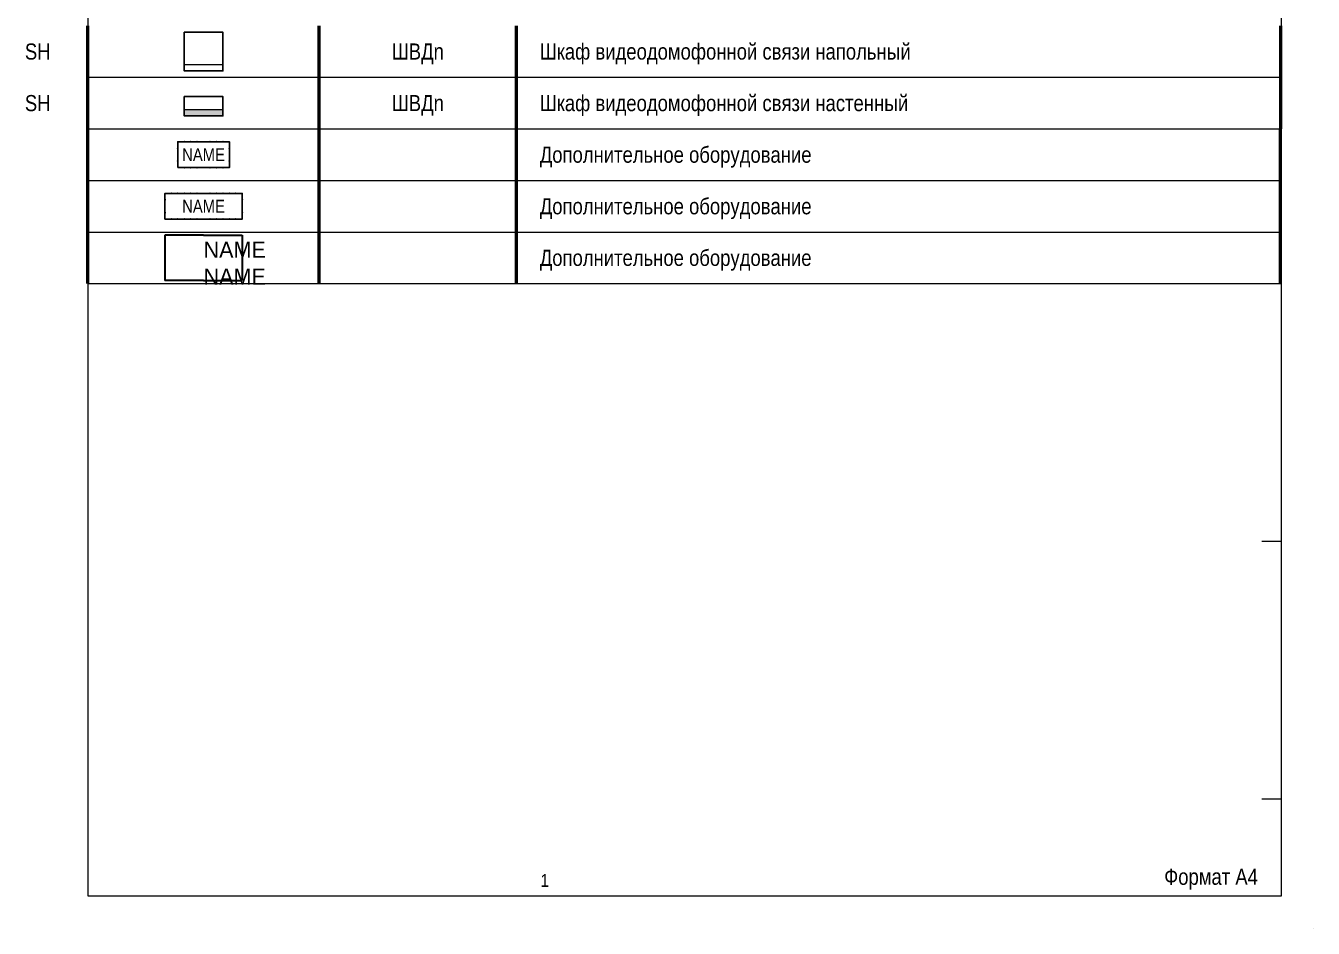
# Model space of a CAD drawing. Header units: millimetres. Extents: x -21000 to 351902, y -261781 to 19312.
# Drawn here: x 127030 to 147000, y -29700 to -15700 of the extents above; entities that cross this region are included whole.
import ezdxf
from ezdxf.enums import TextEntityAlignment as Align

# ---------------------------------------------------------------- set-up
doc = ezdxf.new("R2018")
doc.units = ezdxf.units.MM
doc.header["$MEASUREMENT"] = 0
doc.set_wipeout_variables(frame=1)
for name, color, linetype in [('_АТ-Имя', 7, 'Continuous'), ('_АТ-Спецификация', 7, 'Continuous'), ('_БЛ-Маска', 250, 'Continuous'), ('_БЛ-Надпись', 250, 'Continuous'), ('_БЛ-Рамки', 7, 'Continuous'), ('_ВДС', 152, 'Continuous'), ('_ВДС-Приборы и устройства', 152, 'Continuous'), ('_ВДС-Шкафы', 152, 'Continuous')]:
    doc.layers.add(name, color=color, linetype=linetype)
doc.layers.add('_АТ-Примечания', color=250, linetype='Continuous', plot=False)
doc.layers.add('NOPRINT', color=50, linetype='Continuous', plot=False)
doc.layers.add('_БЛ-Таблицы рамки', color=7, linetype='Continuous', lineweight=0)
doc.styles.add('Arial_Narrow_shtamp', font='ARIALN.TTF')
doc.styles.add('ArialN-2.5', font='ARIALN.TTF', dxfattribs={"height": 2.5})
doc.styles.add('ArialN-250', font='ARIALN.TTF', dxfattribs={"height": 250})
doc.styles.add('AT-Шрифт', font='ARIALN.TTF', dxfattribs={"height": 250})
doc.styles.get("Standard").update_dxf_attribs({"font": 'arial.ttf'})

# ---------------------------------------------------------------- blocks, each defined once
blk = doc.blocks.new('*U5')
at = {"layer": '_БЛ-Таблицы рамки', "lineweight": 50}
for points in [[(0, -8), (0, 0)], [(35.87, -8), (35.87, 0)], [(66.47, -8), (66.47, 0)], [(185, -8), (185, 0)]]:
    blk.add_lwpolyline(points, dxfattribs=at)
at = {"layer": '_БЛ-Таблицы рамки', "lineweight": 0}
for points in [[(0, -8), (35.87, -8)], [(35.87, -8), (66.47, -8)], [(66.47, -8), (185, -8)]]:
    blk.add_lwpolyline(points, dxfattribs=at)
at = {"ltscale": 100, "style": 'ArialN-2.5'}
blk.add_attdef('СОКРАЩЕНИЕ_УГО', text='', height=2.5, dxfattribs=at).set_placement((51.17, -4), align=Align.MIDDLE_CENTER)
blk.add_attdef('НАИМЕНОВАНИЕ_УГО', text='', height=2.5, dxfattribs=at).set_placement((70.09, -4), align=Align.MIDDLE_LEFT)
blk = doc.blocks.new('ДОвдс')
blk.add_wipeout([(0, 0), (8, 0), (8, 4), (0, 4)]).dxf.layer = '_БЛ-Маска'
blk.add_lwpolyline([(0, 0), (8, 0), (8, 4), (0, 4)], close=True)
at = {"color": 0, "linetype": 'ByBlock', "lineweight": -2, "ltscale": 100}
for p in [(1, 4), (2, 4), (3, 4), (5, 4), (6, 4), (7, 4), (0, 3), (8, 3), (0, 1), (8, 1), (1, 0), (2, 0), (3, 0), (5, 0), (6, 0), (7, 0)]:
    blk.add_point(p, dxfattribs=at)
at = {"layer": '_АТ-Имя', "ltscale": 100, "style": 'AT-Шрифт'}
blk.add_attdef('NUMBER', text='', height=2, dxfattribs=at).set_placement((0, 4), align=Align.BOTTOM_LEFT)
at = {"layer": '_АТ-Примечания', "ltscale": 100, "style": 'AT-Шрифт', "flags": 1}
for tag, p in [('ABBREVIATION', (0, 0.5)), ('COMMENT1', (0, 0.04)), ('COMMENT2', (0, -0.42)), ('COMMENT3', (0, -0.88))]:
    blk.add_attdef(tag, p, '', height=0.25, dxfattribs=at)
at = {"layer": '_АТ-Спецификация', "ltscale": 100, "style": 'AT-Шрифт', "flags": 1}
for tag, p in [('NUM', (0, 4)), ('CODE', (0, 2.5)), ('DESCRIPTION', (0, 3.5)), ('NAME', (0, 3)), ('MADEBY', (0, 2)), ('POSITION', (0, 1.5)), ('POSITION2', (0, 1))]:
    blk.add_attdef(tag, p, '', height=0.25, dxfattribs=at)
at = {"layer": '_БЛ-Надпись', "ltscale": 100, "style": 'AT-Шрифт'}
blk.add_attdef('TAG', text='', height=2, dxfattribs=at).set_placement((4, 2), align=Align.MIDDLE_CENTER)
blk = doc.blocks.new('ДОвдб')
at = {"layer": '_АТ-Имя', "ltscale": 100, "style": 'AT-Шрифт'}
blk.add_attdef('NUMBER', text='', height=2, dxfattribs=at).set_placement((0, 4), align=Align.BOTTOM_LEFT)
at = {"layer": '_АТ-Примечания', "ltscale": 100, "style": 'AT-Шрифт', "flags": 1}
for tag, p in [('ABBREVIATION', (0, 0.5)), ('COMMENT1', (0, 0.04)), ('COMMENT2', (0, -0.42)), ('COMMENT3', (0, -0.88))]:
    blk.add_attdef(tag, p, '', height=0.25, dxfattribs=at)
at = {"layer": '_АТ-Спецификация', "ltscale": 100, "style": 'AT-Шрифт', "flags": 1}
for tag, p in [('NUM', (0, 4)), ('CODE', (0, 2.5)), ('DESCRIPTION', (0, 3.5)), ('NAME', (0, 3)), ('MADEBY', (0, 2)), ('POSITION', (0, 1.5)), ('POSITION2', (0, 1))]:
    blk.add_attdef(tag, p, '', height=0.25, dxfattribs=at)
at = {"layer": '_БЛ-Надпись', "ltscale": 100, "style": 'AT-Шрифт'}
blk.add_attdef('TAG', text='', height=2, dxfattribs=at).set_placement((6, 2), align=Align.MIDDLE_CENTER)
blk.add_wipeout([(0, 0), (12, 0), (12, 4), (0, 4)]).dxf.layer = '_БЛ-Маска'
blk.add_lwpolyline([(0, 0), (12, 0), (12, 4), (0, 4)], close=True)
at = {"linetype": 'ByBlock', "lineweight": -2, "ltscale": 100}
for p in [(1, 4), (2, 4), (3, 4), (4, 4), (5, 4), (7, 4), (8, 4), (9, 4), (10, 4), (11, 4), (0, 3), (12, 3), (0, 1), (12, 1), (1, 0), (2, 0), (3, 0), (4, 0), (5, 0), (7, 0), (8, 0), (9, 0), (10, 0), (11, 0)]:
    blk.add_point(p, dxfattribs=at)
blk = doc.blocks.new('*U285')
at = {"color": 0, "lineweight": -2}
for points in [[(0, 0), (-600, 0)], [(0, 0), (600, 0)], [(600, 0), (600, -700)], [(-600, 0), (-600, -700)], [(0, -700), (-600, -700)], [(0, -700), (600, -700)]]:
    blk.add_lwpolyline(points, dxfattribs=at)
at = {"color": 18, "true_color": 0x000000}
blk.add_lwpolyline([(0, 0), (0, 0)], dxfattribs=at)
at = {"layer": '_АТ-Имя', "ltscale": 100, "style": 'AT-Шрифт'}
blk.add_attdef('NUMBER', text='', height=200, dxfattribs=at).set_placement((-400, 0), align=Align.BOTTOM_LEFT)
at = {"layer": '_АТ-Примечания', "ltscale": 100, "style": 'AT-Шрифт', "flags": 1}
for tag, p in [('ABBREVIATION', (-400, -350)), ('COMMENT1', (-400, -396)), ('COMMENT2', (-400, -442)), ('COMMENT3', (-400, -488))]:
    blk.add_attdef(tag, p, '', height=25, dxfattribs=at)
at = {"layer": '_АТ-Спецификация', "ltscale": 100, "style": 'AT-Шрифт', "flags": 1}
for tag, p in [('NUM', (-400, 0)), ('CODE', (-400, -150)), ('DESCRIPTION', (-400, -50)), ('NAME', (-400, -100)), ('MADEBY', (-400, -200)), ('POSITION', (-400, -250)), ('POSITION2', (-400, -300))]:
    blk.add_attdef(tag, p, '', height=25, dxfattribs=at)
at = {"layer": '_БЛ-Надпись', "color": 7, "lineweight": 30, "ltscale": 100, "flags": 106}
blk.add_attdef('TAG', text='', height=200, dxfattribs=at).set_placement((0, -100), align=Align.TOP_CENTER)
blk = doc.blocks.new('ДОвд_')
at = {"layer": '_ВДС-Приборы и устройства', "color": 251, "lineweight": 30}
ref = blk.add_blockref('*U285', (0, 0), dxfattribs=dict(at, xscale=0.01, yscale=0.01, zscale=0.01))
lines = blk.add_mtext('NAME\\PNAME', dxfattribs={"layer": '_БЛ-Надпись', "color": 7, "ltscale": 100, "insert": (0, -1), "char_height": 2.5, "attachment_point": 1})
ref.add_attrib('TAG', '', (0, -1), dxfattribs={"flags": 106}).embed_mtext(lines)
blk = doc.blocks.new('*U2')
at = {"layer": 'NOPRINT', "lineweight": 0}
for points in [[(20, 292), (205, 292), (205, 5), (20, 5)], [(0, 0), (0, 0), (0, 0), (0, 0)], [(210, 0), (210, 0), (210, 0), (210, 0)]]:
    blk.add_lwpolyline(points, close=True, dxfattribs=at)
for points in [[(205, 60), (202, 60)], [(205, 20), (202, 20)]]:
    blk.add_lwpolyline(points, dxfattribs=at)
at = {"layer": 'NOPRINT', "lineweight": 0, "insert": (194.15, 7.61), "char_height": 2.5, "attachment_point": 5, "style": 'Arial_Narrow_shtamp'}
blk.add_mtext_dynamic_manual_height_columns('Формат А4', width=23.585, gutter_width=12.5, heights=[0], dxfattribs=at)
at = {"layer": 'NOPRINT', "color": 1, "lineweight": 0, "style": 'Arial_Narrow_shtamp'}
blk.add_attdef('N_LISTA', text='', height=2, dxfattribs=at).set_placement((90.17, 7.42), align=Align.MIDDLE_LEFT)
blk = doc.blocks.new('*U341')
blk.add_wipeout([(0, 600), (600, 600), (600, 0), (0, 0)])
blk.add_lwpolyline([(0, 600), (600, 600), (600, 0), (0, 0)], close=True)
at = {"color": 0, "lineweight": 0}
blk.add_lwpolyline([(0, 100), (600, 100), (600, 0), (0, 0)], close=True, dxfattribs=at)
at = {"layer": '_АТ-Имя', "ltscale": 100, "style": 'AT-Шрифт'}
blk.add_attdef('NUMBER', text='', height=200, dxfattribs=at).set_placement((300, 600), align=Align.BOTTOM_CENTER)
at = {"layer": '_АТ-Примечания', "ltscale": 100, "style": 'AT-Шрифт', "flags": 1}
for tag, p in [('ABBREVIATION', (0, 200)), ('DIMENSIONS', (0, 254)), ('COMMENT1', (0, 158)), ('COMMENT2', (0, 112)), ('COMMENT3', (0, 66))]:
    blk.add_attdef(tag, p, '', height=25, dxfattribs=at)
at = {"layer": '_АТ-Спецификация', "ltscale": 100, "style": 'AT-Шрифт', "flags": 1}
for tag, p in [('NUM', (0, 600)), ('CODE', (0, 450)), ('DESCRIPTION', (0, 550)), ('NAME', (0, 500)), ('MADEBY', (0, 400)), ('POSITION', (0, 350)), ('POSITION2', (0, 300))]:
    blk.add_attdef(tag, p, '', height=25, dxfattribs=at)
blk = doc.blocks.new('ШВД_')
at = {"layer": '_ВДС-Шкафы', "xscale": 0.01, "yscale": 0.01, "zscale": 0.01}
blk.add_blockref('*U341', (0, 0), dxfattribs=at)
blk = doc.blocks.new('*U342')
at = {"layer": '_АТ-Примечания', "ltscale": 100, "style": 'AT-Шрифт', "flags": 1}
for tag, p in [('COMMENT1', (0, -142)), ('COMMENT2', (0, -188)), ('COMMENT3', (0, -234))]:
    blk.add_attdef(tag, p, '', height=25, dxfattribs=at)
blk.add_wipeout([(0, 300), (600, 300), (600, 0), (0, 0)])
h = blk.add_hatch(color=152)
h.dxf.hatch_style = 1
h.paths.add_polyline_path([(0, 100), (0, 0), (600, 0), (600, 100)])
blk.add_lwpolyline([(0, 300), (600, 300), (600, 0), (0, 0)], close=True)
at = {"color": 0, "lineweight": 0}
blk.add_lwpolyline([(0, 100), (600, 100), (600, 0), (0, 0)], close=True, dxfattribs=at)
at = {"layer": '_АТ-Имя', "ltscale": 100, "style": 'AT-Шрифт'}
blk.add_attdef('NUMBER', text='', height=200, dxfattribs=at).set_placement((300, 300), align=Align.BOTTOM_CENTER)
at = {"layer": '_АТ-Примечания', "ltscale": 100, "style": 'AT-Шрифт', "flags": 1}
for tag, p in [('ABBREVIATION', (0, -100)), ('DIMENSIONS', (0, -46))]:
    blk.add_attdef(tag, p, '', height=25, dxfattribs=at)
at = {"layer": '_АТ-Спецификация', "ltscale": 100, "style": 'AT-Шрифт', "flags": 1}
for tag, p in [('NUM', (0, 300)), ('DESCRIPTION', (0, 250)), ('NAME', (0, 200)), ('CODE', (0, 150)), ('MADEBY', (0, 100)), ('POSITION', (0, 50)), ('POSITION2', (0, 0))]:
    blk.add_attdef(tag, p, '', height=25, dxfattribs=at)
blk = doc.blocks.new('ШВДн_')
at = {"layer": '_ВДС-Шкафы', "xscale": 0.01, "yscale": 0.01, "zscale": 0.01}
blk.add_blockref('*U342', (0, 0), dxfattribs=at)

msp = doc.modelspace()

# ---------------------------------------------------------------- block references
at = {"xscale": 100, "yscale": 100, "zscale": 100}
for p, values in [((127995, -15700), {'СОКРАЩЕНИЕ_УГО': 'ШВДn', 'НАИМЕНОВАНИЕ_УГО': 'Шкаф видеодомофонной связи напольный'}), ((127995, -16500), {'СОКРАЩЕНИЕ_УГО': 'ШВДn', 'НАИМЕНОВАНИЕ_УГО': 'Шкаф видеодомофонной связи настенный'})]:
    msp.add_blockref('*U5', p, dxfattribs=at).add_auto_attribs(values)
ref = msp.add_blockref('*U5', (127994, -17300), dxfattribs=dict(xscale=100, yscale=100, zscale=100))
ref.add_attrib('НАИМЕНОВАНИЕ_УГО', 'Дополнительное оборудование', dxfattribs={"ltscale": 100, "height": 250, "style": 'ArialN-2.5'}).set_placement((135003, -17700), align=Align.MIDDLE_LEFT)
ref = msp.add_blockref('*U5', (127994, -18100), dxfattribs=dict(xscale=100, yscale=100, zscale=100))
ref.add_attrib('НАИМЕНОВАНИЕ_УГО', 'Дополнительное оборудование', dxfattribs={"ltscale": 100, "height": 250, "style": 'ArialN-2.5'}).set_placement((135003, -18500), align=Align.MIDDLE_LEFT)
ref = msp.add_blockref('*U5', (127994, -18900), dxfattribs=dict(xscale=100, yscale=100, zscale=100))
ref.add_attrib('НАИМЕНОВАНИЕ_УГО', 'Дополнительное оборудование', dxfattribs={"ltscale": 100, "height": 250, "style": 'ArialN-2.5'}).set_placement((135003, -19300), align=Align.MIDDLE_LEFT)
at = {"layer": '_БЛ-Рамки', "ltscale": 100, "xscale": 100, "yscale": 100, "zscale": 100}
msp.add_blockref('*U2', (147000, -29700), dxfattribs=at)
at = {"layer": '_ВДС', "xscale": 100, "yscale": 100, "zscale": 100}
msp.add_blockref('ДОвд_', (129788, -18950), dxfattribs=at)

# ---------------------------------------------------------------- texts
at = {"style": 'ArialN-250'}
for p in [(127017, -16100, -900), (127017, -16900, -900)]:
    msp.add_text('SH', height=250, dxfattribs=at).set_placement(p, align=Align.MIDDLE_LEFT)

# ---------------------------------------------------------------- next in the draw order: block references
at = {"layer": '_ВДС', "ltscale": 100, "xscale": 100, "yscale": 100, "zscale": 0.1}
for name, p in [('ДОвдс', (129388, -17900)), ('ДОвдб', (129188, -18700))]:
    msp.add_blockref(name, p, dxfattribs=at).add_auto_attribs({'TAG': 'NAME'})

# ---------------------------------------------------------------- next in the draw order: block references
at = {"layer": '_БЛ-Рамки', "ltscale": 100, "xscale": 100, "yscale": 100, "zscale": 100}
msp.add_blockref('*U2', (126000, -29700), dxfattribs=at).add_auto_attribs({'N_LISTA': '1'})

# ---------------------------------------------------------------- next in the draw order: block references
at = {"layer": '_ВДС', "xscale": 100, "yscale": 100, "zscale": 100}
for name, p in [('ШВД_', (129488, -16400)), ('ШВДн_', (129488, -17100))]:
    msp.add_blockref(name, p, dxfattribs=at)

doc.saveas('drawing.dxf')
